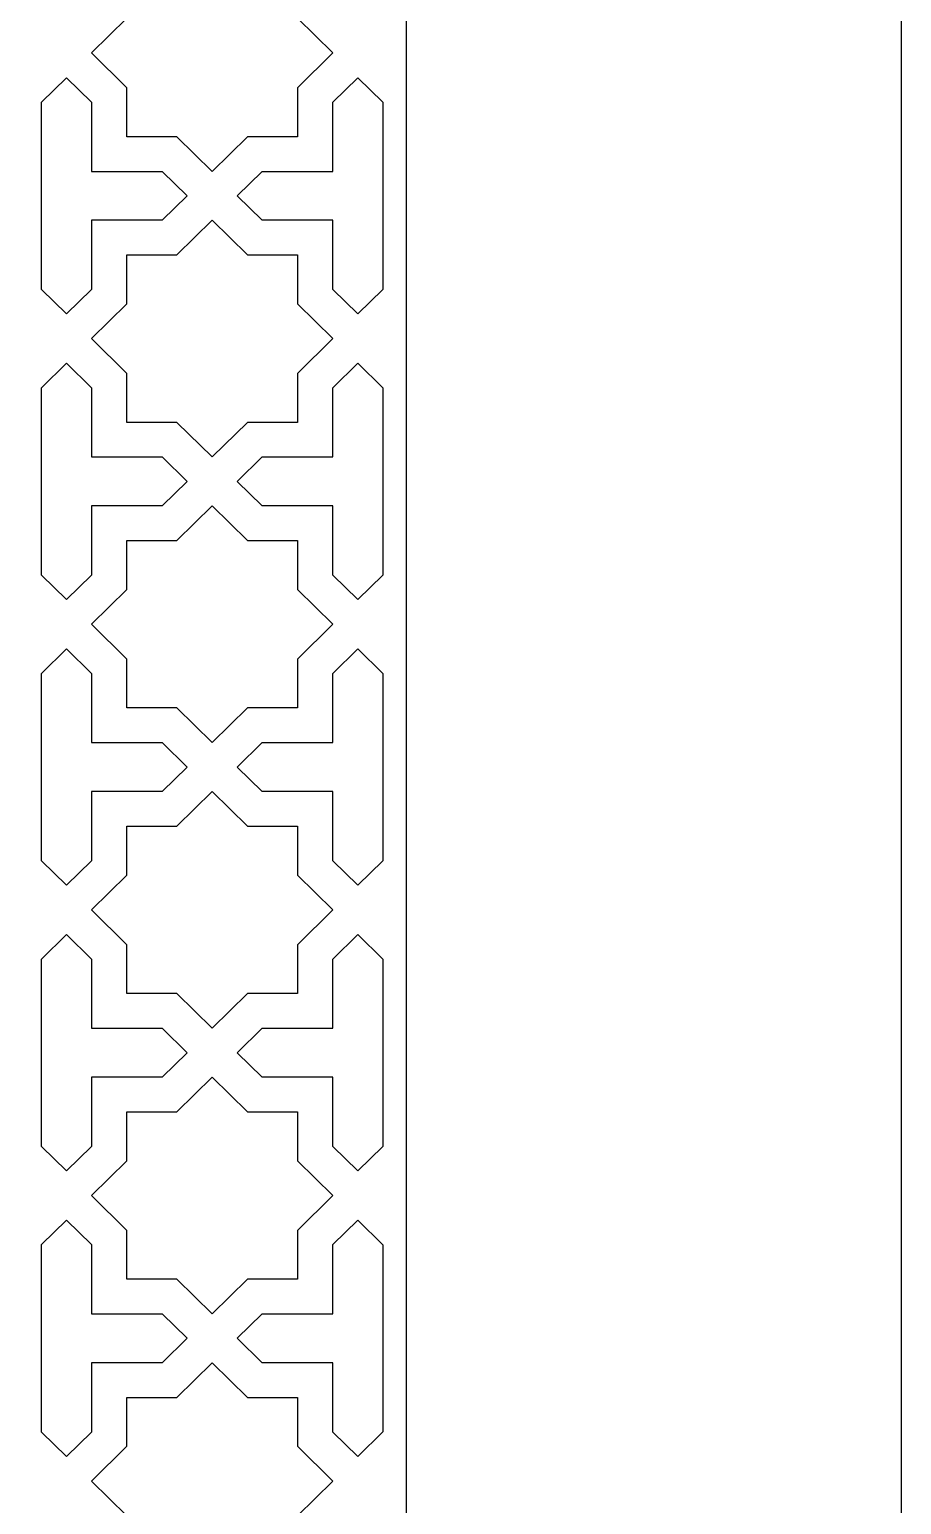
# Model space of a CAD drawing. Extents: x 3770 to 4770, y -395 to 1605.
# Drawn here: x 4514.3 to 4769.8, y 389.2 to 821.1 of the extents above; entities that cross this region are included whole.
import ezdxf

# ---------------------------------------------------------------- set-up
doc = ezdxf.new("R2010")
doc.units = 0
doc.layers.add('LAYER_1', color=18, linetype='CONTINUOUS')
doc.layers.add('LAYER_2', color=5, linetype='CONTINUOUS')

msp = doc.modelspace()

# ---------------------------------------------------------------- linework, layer by layer
at = {"layer": 'LAYER_1'}
for points in [[(4769.78, -394.83), (4769.78, 1605.17), (3769.78, 1605.17), (3769.78, -394.83)], [(4532.42, 814.23), (4542.78, 824.42), (4542.78, 838.75), (4557.42, 838.75), (4567.78, 848.88), (4578.13, 838.75), (4592.78, 838.75), (4592.78, 824.42), (4603.13, 814.23), (4592.78, 804.03), (4592.78, 789.7), (4578.13, 789.7), (4567.78, 779.57), (4557.42, 789.7), (4542.78, 789.7), (4542.78, 804.03)], [(4517.78, 772.41), (4517.78, 779.57), (4517.78, 779.57), (4517.78, 799.84), (4525.1, 807), (4525.1, 807), (4525.1, 807), (4532.42, 799.84), (4532.42, 779.57), (4553.13, 779.57), (4560.45, 772.41), (4553.13, 765.24), (4532.42, 765.24), (4532.42, 744.98), (4525.1, 737.82), (4525.1, 737.82), (4525.1, 737.82), (4517.78, 744.98), (4517.78, 765.24), (4517.78, 765.24)], [(4575.1, 772.41), (4575.1, 772.41), (4582.42, 779.57), (4603.13, 779.57), (4603.13, 799.84), (4610.45, 807), (4617.78, 799.83), (4617.78, 772.41), (4617.78, 744.99), (4610.45, 737.82), (4603.13, 744.98), (4603.13, 765.24), (4582.42, 765.24), (4575.1, 772.41)], [(4532.42, 730.59), (4542.78, 740.78), (4542.78, 755.11), (4557.42, 755.11), (4567.78, 765.24), (4578.13, 755.11), (4592.78, 755.11), (4592.78, 740.78), (4603.13, 730.59), (4592.78, 720.39), (4592.78, 706.07), (4578.13, 706.07), (4567.78, 695.93), (4557.42, 706.07), (4542.78, 706.07), (4542.78, 720.39)], [(4517.78, 688.77), (4517.78, 695.93), (4517.78, 695.93), (4517.78, 716.2), (4525.1, 723.36), (4525.1, 723.36), (4525.1, 723.36), (4532.42, 716.2), (4532.42, 695.93), (4553.13, 695.93), (4560.45, 688.77), (4553.13, 681.6), (4532.42, 681.6), (4532.42, 661.34), (4525.1, 654.18), (4525.1, 654.18), (4525.1, 654.18), (4517.78, 661.34), (4517.78, 681.6), (4517.78, 681.6)], [(4575.1, 688.77), (4575.1, 688.77), (4582.42, 695.93), (4603.13, 695.93), (4603.13, 716.2), (4610.45, 723.36), (4617.78, 716.19), (4617.78, 688.77), (4617.78, 661.35), (4610.45, 654.18), (4603.13, 661.34), (4603.13, 681.6), (4582.42, 681.6), (4575.1, 688.77)], [(4532.42, 646.95), (4542.78, 657.14), (4542.78, 671.47), (4557.42, 671.47), (4567.78, 681.6), (4578.13, 671.47), (4592.78, 671.47), (4592.78, 657.14), (4603.13, 646.95), (4592.78, 636.75), (4592.78, 622.43), (4578.13, 622.43), (4567.78, 612.3), (4557.42, 622.43), (4542.78, 622.43), (4542.78, 636.75)], [(4517.78, 605.13), (4517.78, 612.3), (4517.78, 612.3), (4517.78, 632.56), (4525.1, 639.72), (4525.1, 639.72), (4525.1, 639.72), (4532.42, 632.56), (4532.42, 612.3), (4553.13, 612.3), (4560.45, 605.13), (4553.13, 597.96), (4532.42, 597.96), (4532.42, 577.7), (4525.1, 570.54), (4525.1, 570.54), (4525.1, 570.54), (4517.78, 577.7), (4517.78, 597.96), (4517.78, 597.96)], [(4575.1, 605.13), (4575.1, 605.13), (4582.42, 612.3), (4603.13, 612.3), (4603.13, 632.56), (4610.45, 639.72), (4617.78, 632.55), (4617.78, 605.13), (4617.78, 577.71), (4610.45, 570.54), (4603.13, 577.7), (4603.13, 597.96), (4582.42, 597.96), (4575.1, 605.13)], [(4532.42, 563.31), (4542.78, 573.51), (4542.78, 587.83), (4557.42, 587.83), (4567.78, 597.96), (4578.13, 587.83), (4592.78, 587.83), (4592.78, 573.51), (4603.13, 563.31), (4592.78, 553.11), (4592.78, 538.79), (4578.13, 538.79), (4567.78, 528.66), (4557.42, 538.79), (4542.78, 538.79), (4542.78, 553.11)], [(4517.78, 521.49), (4517.78, 528.66), (4517.78, 528.66), (4517.78, 548.92), (4525.1, 556.08), (4525.1, 556.08), (4525.1, 556.08), (4532.42, 548.92), (4532.42, 528.66), (4553.13, 528.66), (4560.45, 521.49), (4553.13, 514.32), (4532.42, 514.32), (4532.42, 494.06), (4525.1, 486.9), (4525.1, 486.9), (4525.1, 486.9), (4517.78, 494.06), (4517.78, 514.32), (4517.78, 514.32)], [(4575.1, 521.49), (4575.1, 521.49), (4582.42, 528.66), (4603.13, 528.66), (4603.13, 548.92), (4610.45, 556.08), (4617.78, 548.91), (4617.78, 521.49), (4617.78, 494.07), (4610.45, 486.9), (4603.13, 494.06), (4603.13, 514.32), (4582.42, 514.32), (4575.1, 521.49)], [(4532.42, 479.67), (4542.78, 489.87), (4542.78, 504.19), (4557.42, 504.19), (4567.78, 514.32), (4578.13, 504.19), (4592.78, 504.19), (4592.78, 489.87), (4603.13, 479.67), (4592.78, 469.47), (4592.78, 455.15), (4578.13, 455.15), (4567.78, 445.02), (4557.42, 455.15), (4542.78, 455.15), (4542.78, 469.47)], [(4517.78, 437.85), (4517.78, 445.02), (4517.78, 445.02), (4517.78, 465.28), (4525.1, 472.44), (4525.1, 472.44), (4525.1, 472.44), (4532.42, 465.28), (4532.42, 445.02), (4553.13, 445.02), (4560.45, 437.85), (4553.13, 430.68), (4532.42, 430.68), (4532.42, 410.42), (4525.1, 403.26), (4525.1, 403.26), (4525.1, 403.26), (4517.78, 410.42), (4517.78, 430.68), (4517.78, 430.68)], [(4575.1, 437.85), (4575.1, 437.85), (4582.42, 445.02), (4603.13, 445.02), (4603.13, 465.28), (4610.45, 472.44), (4617.78, 465.27), (4617.78, 437.85), (4617.78, 410.43), (4610.45, 403.26), (4603.13, 410.42), (4603.13, 430.68), (4582.42, 430.68), (4575.1, 437.85)], [(4532.42, 396.03), (4542.78, 406.23), (4542.78, 420.55), (4557.42, 420.55), (4567.78, 430.68), (4578.13, 420.55), (4592.78, 420.55), (4592.78, 406.23), (4603.13, 396.03), (4592.78, 385.84), (4592.78, 371.51), (4578.13, 371.51), (4567.78, 361.38), (4557.42, 371.51), (4542.78, 371.51), (4542.78, 385.84)]]:
    msp.add_lwpolyline(points, close=True, dxfattribs=at)
at = {"layer": 'LAYER_2'}
msp.add_lwpolyline([(3914.78, -249.83), (4624.78, -249.83), (4624.78, 1460.17), (3914.78, 1460.17)], close=True, dxfattribs=at)

doc.saveas('drawing.dxf')
